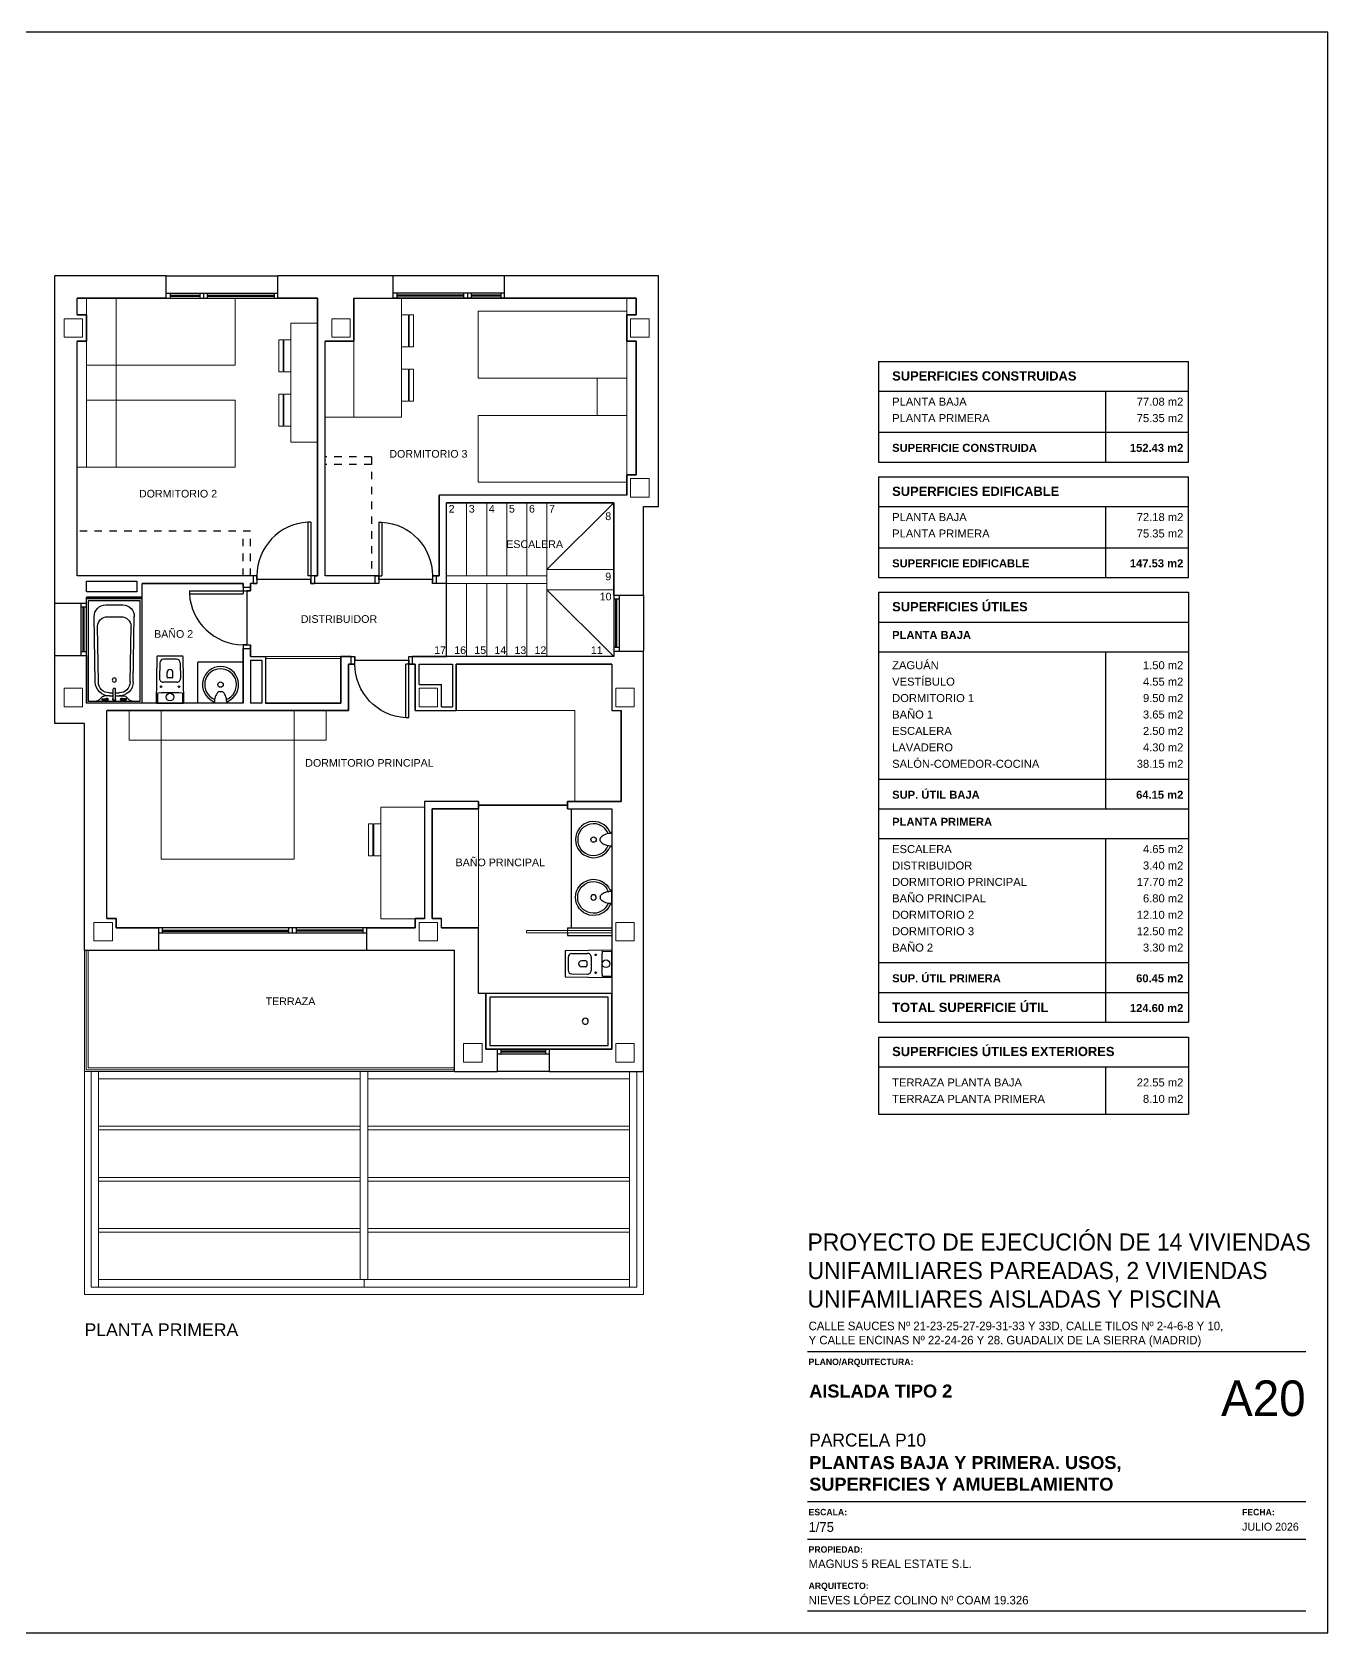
# Model space of a CAD drawing. Header units: millimetres. Extents: x 441156 to 441653, y 4514887 to 4515266.
# Drawn here: x 441376.58 to 441394.01, y 4514887.45 to 4514908.98 of the extents above; entities that cross this region are included whole.
import ezdxf
from ezdxf.enums import TextEntityAlignment as Align

# ---------------------------------------------------------------- set-up
doc = ezdxf.new("R2010")
doc.units = ezdxf.units.MM
doc.linetypes.add('CONTINUA', pattern=[0])
doc.linetypes.add('RAYITAS', pattern=[0.375, 0.25, -0.125])
doc.layers.add('01_cartela', color=6, linetype='Continuous', plot=False)
doc.layers.add('01_superficies', color=30, linetype='Continuous', plot=False)
for name, color, linetype, lineweight in [('01_muebles_B', 254, 'Continuous', 5), ('01_pilares baja', 5, 'Continuous', 20), ('01_varios', 4, 'Continuous', 0)]:
    doc.layers.add(name, color=color, linetype=linetype, lineweight=lineweight)
for name, color, linetype in [('01_muros', 1, 'Continuous'), ('01_proyección', 4, 'RAYITAS'), ('01_puertas', 2, 'Continuous'), ('01_sanitarios', 250, 'Continuous'), ('01_tabiques', 3, 'Continuous'), ('01_texto cartela', 5, 'Continuous'), ('01_textos', 7, 'Continuous'), ('01_ventanas', 2, 'Continuous')]:
    doc.layers.add(name, color=color, linetype=linetype)
doc.styles.add('Century Gothic', font='', dxfattribs={"height": 2})
doc.styles.add('Century Gothic_3', font='', dxfattribs={"height": 4.5})
doc.styles.add('Century Gothic_5', font='', dxfattribs={"height": 2.5})
doc.styles.add('Century Gothic_6', font='', dxfattribs={"height": 11})
doc.styles.add('Estilo1', font='swissel.ttf')
doc.styles.add('NIEVES2', font='sanss___.ttf')
doc.styles.add('NIEVES3', font='swisseb.ttf')
doc.styles.get('Century Gothic').set_extended_font_data('Century Gothic')
doc.styles.get('Century Gothic_3').set_extended_font_data('Century Gothic')
doc.styles.get('Century Gothic_5').set_extended_font_data('Century Gothic')
doc.styles.get('Century Gothic_6').set_extended_font_data('Century Gothic')

# ---------------------------------------------------------------- blocks, each defined once
blk = doc.blocks.new('P725-10')
for p, q in [((-0.05, 0.824), (-0.091, 0.824)), ((-0.091, 0.824), (-0.091, 0.1)), ((-0.05, 0.824), (-0.05, 0)), ((-0.775, 0.1), (-0.825, 0.1)), ((-0.825, 0), (-0.775, 0)), ((-0.775, 0.1), (-0.775, 0)), ((0, 0.1), (-0.091, 0.1)), ((-0.05, 0), (0, 0))]:
    blk.add_line(p, q)
blk.add_arc((-0.05, 0.1), 0.725, 93.2758, 180)
blk = doc.blocks.new('duravit inodoro cisterna')
at = {"layer": '01_sanitarios', "linetype": 'Continuous'}
for p, q in [((-0.136, 0.541), (-0.14, 0.331)), ((0.086, 0.59), (-0.086, 0.59)), ((0.136, 0.541), (0.14, 0.331)), ((0.09, 0.28), (-0.09, 0.28)), ((-0.04, 0.35), (-0.04, 0.41)), ((0.03, 0.34), (-0.03, 0.34)), ((0.04, 0.35), (0.04, 0.41)), ((-0.166, 0.127), (-0.168, 0)), ((0.166, 0.127), (0.168, 0))]:
    blk.add_line(p, q, dxfattribs=at)
at = {"layer": '01_sanitarios', "linetype": 'Continuous', "flags": 128}
blk.add_lwpolyline([(0.181, 0, 0.414214), (0.185, 0.004), (0.185, 0.005), (0.175, 0.626, 0.436396), (0.171, 0.63), (-0.171, 0.63, 0.436396), (-0.175, 0.626), (-0.185, 0.005), (-0.185, 0.004, 0.414214), (-0.181, 0)], format="xyb", close=True, dxfattribs=at)
at = {"layer": '01_sanitarios', "linetype": 'Continuous'}
for centre, radius in [((-0.12, 0.22), 0.01), ((0.12, 0.22), 0.01), ((0, 0.08), 0.051)]:
    blk.add_circle(centre, radius, dxfattribs=at)
for centre, radius, start, end in [((-0.086, 0.54), 0.05, 90, 179.076), ((0, 0.41), 0.04, 0, 180), ((0.086, 0.54), 0.05, 0.924, 90), ((-0.09, 0.33), 0.05, 179.076, 270), ((-0.03, 0.35), 0.01, 180, 270), ((0.03, 0.35), 0.01, 270, 0), ((0.09, 0.33), 0.05, 270, 0.924), ((-0.159, 0.127), 0.007, 93.0641, 179.076), ((0, -2.844), 2.982, 86.9359, 93.0641), ((0.159, 0.127), 0.007, 0.924, 86.9359)]:
    blk.add_arc(centre, radius, start, end, dxfattribs=at)
blk = doc.blocks.new('lav-encimera 2')
at = {"layer": '01_sanitarios'}
for p, q in [((-0.174, -0.017), (-0.174, 0.017)), ((-0.003, 0.107), (-0.019, 0.107)), ((0, 0.104), (0, -0.104)), ((-0.003, -0.107), (-0.019, -0.107))]:
    blk.add_line(p, q, dxfattribs=at)
blk.add_circle((-0.275, 0), 0.04, dxfattribs=at)
for centre, radius, start, end in [((-0.275, 0), 0.27, 24.8749, 335.1251), ((-0.275, 0), 0.237, 22.0656, 338.0564), ((-0.122, 0), 0.0553, 135.6956, 162.5904), ((-0.047, -0.072), 0.159, 106.8165, 135.6956), ((-0.003, -0.217), 0.311, 89.383, 106.8165), ((-0.018, 0.121), 0.0142, 210.5291, 266.214), ((-0.003, 0.104), 0.003, 360, 83.3159), ((-0.122, 0), 0.0553, 197.9532, 224.3044), ((-0.047, 0.073), 0.159, 224.3044, 253.1835), ((-0.003, 0.218), 0.311, 253.1835, 270.617), ((-0.018, -0.121), 0.0142, 93.786, 149.4709), ((-0.003, -0.104), 0.003, 276.6841, 360)]:
    blk.add_arc(centre, radius, start, end, dxfattribs=at)
blk = doc.blocks.new('Bañera-Rectangular con grifo-3D - 1700 x 800 x 498mm-789295-PRIMERA SUPERFICIES Y MOBILIARIO')
at = {"layer": '01_sanitarios', "linetype": 'CONTINUA'}
for p, q in [((-0.475, -0.84), (-0.475, -0.09)), ((0.925, -0.84), (0.925, -0.09))]:
    blk.add_line(p, q, dxfattribs=at)
at = {"layer": '01_sanitarios'}
for p, q in [((0.925, -0.09), (-0.475, -0.09)), ((-0.449, -0.814), (-0.449, -0.116)), ((-0.449, -0.116), (0.899, -0.116)), ((0.643, -0.209), (-0.237, -0.195)), ((0.899, -0.116), (0.899, -0.814)), ((-0.395, -0.35), (-0.395, -0.58)), ((-0.235, -0.375), (-0.235, -0.555)), ((0.642, -0.251), (-0.109, -0.239)), ((0.788, -0.399), (0.788, -0.452)), ((0.83, -0.399), (0.83, -0.334)), ((0.83, -0.399), (0.83, -0.452)), ((0.845, -0.298), (0.884, -0.259)), ((0.867, -0.299), (0.867, -0.365)), ((0.867, -0.299), (0.882, -0.299)), ((0.882, -0.299), (0.882, -0.365)), ((0.875, -0.452), (0.737, -0.452)), ((0.737, -0.478), (0.875, -0.478)), ((0.788, -0.478), (0.788, -0.531)), ((0.83, -0.478), (0.83, -0.531)), ((0.83, -0.531), (0.83, -0.596)), ((0.845, -0.632), (0.884, -0.671)), ((0.867, -0.631), (0.867, -0.565)), ((0.882, -0.631), (0.867, -0.631)), ((0.882, -0.565), (0.882, -0.631)), ((0.925, -0.84), (-0.475, -0.84)), ((0.899, -0.814), (-0.449, -0.814)), ((0.643, -0.721), (-0.237, -0.735)), ((0.642, -0.679), (-0.109, -0.691))]:
    blk.add_line(p, q, dxfattribs=at)
blk.add_circle((0.615, -0.465), 0.0275, dxfattribs=at)
for centre, radius, start, end in [((-0.241, -0.349), 0.154, 88.3237, 180.683), ((0.64, -0.399), 0.19, 0, 89.0868), ((-0.103, -0.371), 0.132, 92.9253, 181.402), ((0.64, -0.399), 0.148, 360, 89.1455), ((0.88, -0.334), 0.05, 135, 180), ((0.875, -0.365), 0.017, 116.179, 63.821), ((0.875, -0.365), 0.0075, 180, 0), ((0.849, -0.223), 0.05, 315.0032, 0), ((-0.241, -0.581), 0.154, 179.317, 271.6763), ((-0.103, -0.559), 0.132, 178.598, 267.0747), ((0.64, -0.531), 0.148, 270.921, 0), ((0.64, -0.531), 0.19, 270.9751, 0), ((0.88, -0.596), 0.05, 180, 224.8463), ((0.875, -0.565), 0.017, 296.179, 243.821), ((0.875, -0.465), 0.019, 223.1736, 136.8264), ((0.875, -0.565), 0.0075, 0, 180), ((0.875, -0.465), 0.013, 270, 90), ((0.849, -0.707), 0.05, 0, 45.0092)]:
    blk.add_arc(centre, radius, start, end, dxfattribs=at)
blk.add_ellipse((0.737, -0.465), major_axis=(0, 0.013), ratio=0.955769, start_param=0, end_param=3.141593, dxfattribs=at)

msp = doc.modelspace()

# ---------------------------------------------------------------- linework, layer by layer
at = {"layer": '01_cartela', "color": 1}
msp.add_lwpolyline([(441363.372, 4514908.981), (441363.372, 4514887.446), (441394.01, 4514887.446), (441394.01, 4514908.981)], close=True, dxfattribs=at)
at = {"layer": '01_muebles_B', "linetype": 'CONTINUA'}
for p, q in [((441377.708, 4514905.4, 0), (441377.708, 4514904.5, 0)), ((441381.546, 4514903.8, 0), (441381.546, 4514905.4, 0)), ((441384.578, 4514905.4, 0), (441384.578, 4514902.75)), ((441380.058, 4514903.465, 0), (441380.058, 4514905.065, 0)), ((441380.418, 4514905.065, 0), (441380.058, 4514905.065, 0)), ((441377.708, 4514904.03, 0), (441377.708, 4514903.13, 0)), ((441380.518, 4514903.8, 0), (441381.546, 4514903.8, 0)), ((441380.418, 4514903.465, 0), (441380.058, 4514903.465, 0)), ((441377.308, 4514903.13, 0), (441377.183, 4514903.13)), ((441380.103, 4514899.455, 0), (441378.313, 4514899.455, 0))]:
    msp.add_line(p, q, dxfattribs=at)
at = {"layer": '01_muebles_B', "linetype": 'CONTINUA', "elevation": 0}
for points in [[(441377.308, 4514904.5), (441379.308, 4514904.5), (441379.308, 4514905.4), (441377.308, 4514905.4)], [(441384.578, 4514904.325), (441382.578, 4514904.325), (441382.578, 4514905.225), (441384.578, 4514905.225)], [(441381.64, 4514905.177), (441381.64, 4514904.745), (441381.546, 4514904.745), (441381.546, 4514905.177)], [(441381.709, 4514905.177), (441381.709, 4514904.745), (441381.651, 4514904.745), (441381.651, 4514905.177)], [(441379.895, 4514904.842), (441379.895, 4514904.41), (441379.953, 4514904.41), (441379.953, 4514904.842)], [(441379.964, 4514904.842), (441379.964, 4514904.41), (441380.058, 4514904.41), (441380.058, 4514904.842)], [(441377.309, 4514904.03), (441377.309, 4514904.5), (441377.708, 4514904.5), (441377.708, 4514904.03)], [(441381.64, 4514904.445), (441381.64, 4514904.014), (441381.546, 4514904.014), (441381.546, 4514904.445)], [(441381.709, 4514904.445), (441381.709, 4514904.014), (441381.651, 4514904.014), (441381.651, 4514904.445)], [(441384.179, 4514903.825), (441384.179, 4514904.325), (441384.578, 4514904.325), (441384.578, 4514903.825)], [(441377.308, 4514903.13), (441379.308, 4514903.13), (441379.308, 4514904.03), (441377.308, 4514904.03)], [(441379.895, 4514904.11), (441379.895, 4514903.679), (441379.953, 4514903.679), (441379.953, 4514904.11)], [(441379.964, 4514904.11), (441379.964, 4514903.679), (441380.058, 4514903.679), (441380.058, 4514904.11)], [(441384.578, 4514902.925), (441382.578, 4514902.925), (441382.578, 4514903.825), (441384.578, 4514903.825)], [(441378.313, 4514899.854), (441377.883, 4514899.854), (441377.883, 4514899.455), (441378.313, 4514899.455)], [(441378.313, 4514897.855), (441378.313, 4514899.855), (441380.103, 4514899.855), (441380.103, 4514897.855)], [(441380.103, 4514899.854), (441380.534, 4514899.854), (441380.534, 4514899.455), (441380.103, 4514899.455)], [(441381.268, 4514897.054), (441381.858, 4514897.054), (441381.858, 4514898.554), (441381.268, 4514898.554)], [(441381.105, 4514898.332), (441381.105, 4514897.9), (441381.163, 4514897.9), (441381.163, 4514898.332)], [(441381.174, 4514898.332), (441381.174, 4514897.9), (441381.268, 4514897.9), (441381.268, 4514898.332)]]:
    msp.add_lwpolyline(points, close=True, dxfattribs=at)
msp.add_lwpolyline([(441380.908, 4514903.8), (441380.908, 4514904.825)], dxfattribs=at)
at = {"layer": '01_muros'}
for p, q in [((441376.883, 4514901.295), (441376.883, 4514905.7)), ((441378.383, 4514905.7, 0), (441376.883, 4514905.7, 0)), ((441378.383, 4514905.4, 0), (441378.383, 4514905.7, 0)), ((441379.883, 4514905.4, 0), (441379.883, 4514905.7, 0)), ((441381.433, 4514905.7, 0), (441379.883, 4514905.7, 0)), ((441381.433, 4514905.4, 0), (441381.433, 4514905.7, 0)), ((441385.003, 4514905.7, 0), (441382.933, 4514905.7, 0)), ((441382.933, 4514905.4, 0), (441382.933, 4514905.7, 0)), ((441385.003, 4514902.6), (441385.003, 4514905.7)), ((441384.803, 4514901.405), (441384.803, 4514902.6)), ((441384.803, 4514902.6, 0), (441385.003, 4514902.6, 0)), ((441384.403, 4514901.405), (441384.803, 4514901.405)), ((441377.308, 4514901.295, 0), (441376.883, 4514901.295)), ((441376.883, 4514899.68), (441376.883, 4514900.595)), ((441376.883, 4514900.595), (441377.308, 4514900.595)), ((441384.403, 4514900.655), (441384.803, 4514900.655)), ((441384.803, 4514895), (441384.803, 4514900.655)), ((441377.283, 4514899.68), (441376.883, 4514899.68)), ((441377.283, 4514896.63), (441377.283, 4514899.68)), ((441378.278, 4514896.93), (441378.278, 4514896.63)), ((441381.078, 4514896.93, 0), (441381.078, 4514896.63, 0)), ((441377.283, 4514896.63), (441378.278, 4514896.63)), ((441381.078, 4514896.63), (441382.258, 4514896.63)), ((441382.258, 4514895), (441382.258, 4514896.63)), ((441382.833, 4514895.3, 0), (441382.833, 4514895, 0)), ((441383.533, 4514895.3, 0), (441383.533, 4514895, 0)), ((441382.258, 4514895), (441382.833, 4514895)), ((441383.533, 4514895), (441384.803, 4514895, 0))]:
    msp.add_line(p, q, dxfattribs=at)
at = {"layer": '01_pilares baja'}
for points in [[(441377.258, 4514904.875), (441377.008, 4514904.875), (441377.008, 4514905.125), (441377.258, 4514905.125), (441377.258, 4514904.875)], [(441380.858, 4514904.875), (441380.608, 4514904.875), (441380.608, 4514905.125), (441380.858, 4514905.125), (441380.858, 4514904.875)], [(441384.628, 4514905.125), (441384.878, 4514905.125), (441384.878, 4514904.875), (441384.628, 4514904.875), (441384.628, 4514905.125)], [(441384.628, 4514902.975), (441384.878, 4514902.975), (441384.878, 4514902.725), (441384.628, 4514902.725), (441384.628, 4514902.975)], [(441377.258, 4514899.905), (441377.008, 4514899.905), (441377.008, 4514900.155), (441377.258, 4514900.155), (441377.258, 4514899.905)], [(441382.033, 4514899.905), (441381.783, 4514899.905), (441381.783, 4514900.155), (441382.033, 4514900.155), (441382.033, 4514899.905)], [(441384.428, 4514899.905), (441384.678, 4514899.905), (441384.678, 4514900.155), (441384.428, 4514900.155), (441384.428, 4514899.905)], [(441377.658, 4514896.755), (441377.408, 4514896.755), (441377.408, 4514897.005), (441377.658, 4514897.005), (441377.658, 4514896.755)], [(441382.033, 4514896.755), (441381.783, 4514896.755), (441381.783, 4514897.005), (441382.033, 4514897.005), (441382.033, 4514896.755)], [(441384.428, 4514896.755), (441384.678, 4514896.755), (441384.678, 4514897.005), (441384.428, 4514897.005), (441384.428, 4514896.755)], [(441382.383, 4514895.125), (441382.633, 4514895.125), (441382.633, 4514895.375), (441382.383, 4514895.375), (441382.383, 4514895.125)], [(441384.428, 4514895.125), (441384.678, 4514895.125), (441384.678, 4514895.375), (441384.428, 4514895.375), (441384.428, 4514895.125)]]:
    msp.add_lwpolyline(points, close=True, dxfattribs=at)
at = {"layer": '01_proyección', "color": 120, "ltscale": 0.25}
for p, q in [((441381.143, 4514903.265, 0), (441380.518, 4514903.265, 0)), ((441381.143, 4514903.165, 0), (441380.518, 4514903.165, 0)), ((441381.143, 4514903.265, 0), (441381.143, 4514901.665, 0)), ((441379.518, 4514902.265), (441377.183, 4514902.265)), ((441379.418, 4514901.665, 0), (441379.418, 4514902.265, 0)), ((441379.518, 4514901.665, 0), (441379.518, 4514902.265, 0))]:
    msp.add_line(p, q, dxfattribs=at)
at = {"layer": '01_sanitarios', "linetype": 'CONTINUA'}
for p, q in [((441378.058, 4514901.355), (441378.058, 4514901.38, 0)), ((441379.418, 4514900.505), (441378.808, 4514900.505, 0)), ((441378.808, 4514899.955, 0), (441378.808, 4514900.505, 0)), ((441383.828, 4514898.53, 0), (441383.828, 4514896.93, 0))]:
    msp.add_line(p, q, dxfattribs=at)
for points in [[(441384.378, 4514896.05), (441382.683, 4514896.05), (441382.683, 4514895.3), (441384.378, 4514895.3)], [(441384.328, 4514896), (441382.733, 4514896), (441382.733, 4514895.35), (441384.328, 4514895.35)]]:
    msp.add_lwpolyline(points, close=True, dxfattribs=at)
for start, end in [(0.0137, 180.0137), (180.0137, 0.0137)]:
    msp.add_arc((441384.019, 4514895.675), 0.04, start, end, dxfattribs=at)
at = {"layer": '01_superficies', "linetype": 'CONTINUA'}
for points in [[(441377.183, 4514905.4), (441380.418, 4514905.4), (441380.418, 4514901.665), (441380.327, 4514901.665), (441380.327, 4514901.615), (441379.602, 4514901.615), (441379.602, 4514901.665), (441377.183, 4514901.665), (441377.183, 4514904.825), (441377.308, 4514904.825), (441377.308, 4514905.175), (441377.183, 4514905.175), (441377.183, 4514905.4)], [(441382.153, 4514902.65), (441384.403, 4514902.65), (441384.403, 4514900.58), (441382.153, 4514900.58)], [(441379.602, 4514901.615), (441379.602, 4514901.565), (441379.535, 4514901.565), (441379.518, 4514901.565), (441379.518, 4514901.465), (441379.468, 4514901.465), (441379.468, 4514900.74), (441379.518, 4514900.74), (441379.518, 4514900.58), (441379.718, 4514900.58), (441379.718, 4514899.955), (441380.733, 4514899.955), (441380.733, 4514900.58), (441380.92, 4514900.58), (441380.92, 4514900.53), (441381.645, 4514900.53), (441381.645, 4514900.58), (441382.153, 4514900.58), (441382.153, 4514901.565), (441381.965, 4514901.565), (441381.965, 4514901.615), (441381.24, 4514901.615), (441381.24, 4514901.565), (441380.327, 4514901.565), (441380.327, 4514901.615), (441379.602, 4514901.615)]]:
    msp.add_lwpolyline(points, close=True, dxfattribs=at)
at = {"layer": '01_superficies', "linetype": 'CONTINUA', "elevation": 0}
for points in [[(441380.908, 4514905.4), (441384.703, 4514905.4), (441384.703, 4514905.175), (441384.578, 4514905.175), (441384.578, 4514904.825), (441384.703, 4514904.825), (441384.703, 4514903.025), (441384.578, 4514903.025), (441384.578, 4514902.75), (441382.053, 4514902.75), (441382.053, 4514901.665), (441381.965, 4514901.665), (441381.965, 4514901.615), (441381.24, 4514901.615), (441381.24, 4514901.665), (441380.518, 4514901.665), (441380.518, 4514904.825), (441380.908, 4514904.825)], [(441378.058, 4514901.565), (441379.418, 4514901.565), (441379.418, 4514901.515), (441379.418, 4514901.465), (441379.468, 4514901.465), (441379.468, 4514900.74), (441379.418, 4514900.74), (441379.418, 4514899.955), (441377.308, 4514899.955), (441377.308, 4514901.38), (441378.058, 4514901.38)], [(441377.583, 4514899.855), (441380.833, 4514899.855), (441380.833, 4514900.48), (441380.92, 4514900.48), (441380.92, 4514900.53), (441381.645, 4514900.53), (441381.645, 4514900.48), (441381.733, 4514900.48), (441381.733, 4514899.855), (441382.283, 4514899.855), (441382.283, 4514900.48), (441384.378, 4514900.48), (441384.378, 4514899.855), (441384.503, 4514899.855), (441384.503, 4514898.63), (441383.778, 4514898.63), (441383.778, 4514898.58), (441382.583, 4514898.58), (441382.583, 4514898.63), (441381.858, 4514898.63), (441381.858, 4514897.055), (441381.733, 4514897.055), (441381.733, 4514896.93), (441377.708, 4514896.93), (441377.708, 4514897.055), (441377.583, 4514897.055)], [(441382.583, 4514898.58), (441383.778, 4514898.58), (441383.778, 4514898.53), (441384.378, 4514898.53), (441384.378, 4514895.3), (441382.683, 4514895.3), (441382.683, 4514896.05), (441382.583, 4514896.05), (441382.583, 4514896.93), (441382.083, 4514896.93), (441382.083, 4514897.055), (441381.958, 4514897.055), (441381.958, 4514898.53), (441382.583, 4514898.53)]]:
    msp.add_lwpolyline(points, close=True, dxfattribs=at)
at = {"layer": '01_tabiques'}
for p, q in [((441378.383, 4514905.4, 0), (441377.183, 4514905.4, 0)), ((441377.183, 4514905.175), (441377.183, 4514905.4)), ((441380.418, 4514905.4, 0), (441379.883, 4514905.4, 0)), ((441380.418, 4514901.665), (441380.418, 4514905.4)), ((441380.908, 4514905.4, 0), (441381.433, 4514905.4, 0)), ((441384.703, 4514905.4, 0), (441382.933, 4514905.4, 0)), ((441384.703, 4514905.175), (441384.703, 4514905.4)), ((441377.183, 4514901.665), (441377.183, 4514904.825)), ((441380.518, 4514901.665), (441380.518, 4514904.825)), ((441384.703, 4514903.025), (441384.703, 4514904.825)), ((441384.578, 4514902.75), (441382.053, 4514902.75)), ((441382.053, 4514901.665), (441382.053, 4514902.75)), ((441384.403, 4514902.65), (441382.153, 4514902.65)), ((441382.153, 4514901.565), (441382.153, 4514902.65)), ((441384.403, 4514901.405), (441384.403, 4514902.65)), ((441379.552, 4514901.665), (441377.183, 4514901.665)), ((441379.418, 4514901.565), (441378.058, 4514901.565, 0)), ((441378.058, 4514901.38, 0), (441378.058, 4514901.565, 0)), ((441379.418, 4514901.515), (441379.418, 4514901.565)), ((441379.552, 4514901.565), (441379.518, 4514901.565)), ((441379.518, 4514901.515), (441379.518, 4514901.565)), ((441379.552, 4514901.665), (441379.552, 4514901.565)), ((441380.377, 4514901.665), (441380.377, 4514901.565)), ((441380.377, 4514901.665), (441380.418, 4514901.665)), ((441381.19, 4514901.565), (441380.377, 4514901.565)), ((441381.19, 4514901.665), (441380.518, 4514901.665)), ((441381.19, 4514901.665), (441381.19, 4514901.565)), ((441382.053, 4514901.665), (441382.015, 4514901.665)), ((441382.015, 4514901.665), (441382.053, 4514901.665)), ((441382.015, 4514901.665), (441382.015, 4514901.565)), ((441382.153, 4514901.565), (441382.015, 4514901.565)), ((441378.058, 4514901.38, 0), (441377.308, 4514901.38, 0)), ((441377.308, 4514901.295), (441377.308, 4514901.38, 0)), ((441379.418, 4514901.515), (441379.518, 4514901.515)), ((441377.308, 4514900.595), (441377.308, 4514899.955)), ((441379.418, 4514899.955), (441379.418, 4514900.69)), ((441379.418, 4514900.69), (441379.518, 4514900.69)), ((441379.518, 4514900.58), (441379.518, 4514900.69)), ((441379.518, 4514900.58), (441379.718, 4514900.58)), ((441379.518, 4514900.53), (441379.518, 4514899.955)), ((441379.518, 4514900.53), (441379.518, 4514899.955)), ((441379.518, 4514900.53), (441379.668, 4514900.53)), ((441379.668, 4514900.53), (441379.668, 4514899.955)), ((441379.718, 4514900.58), (441379.718, 4514899.955)), ((441380.87, 4514900.58), (441380.733, 4514900.58)), ((441380.733, 4514900.58, 0), (441380.733, 4514899.955, 0)), ((441380.87, 4514900.48), (441380.833, 4514900.48)), ((441380.833, 4514900.48, 0), (441380.833, 4514899.855, 0)), ((441380.87, 4514900.48), (441380.87, 4514900.58)), ((441384.403, 4514900.58), (441381.695, 4514900.58)), ((441381.695, 4514900.48), (441381.695, 4514900.58)), ((441381.733, 4514900.48), (441381.695, 4514900.48)), ((441381.733, 4514900.48), (441381.695, 4514900.48)), ((441381.733, 4514899.855), (441381.733, 4514900.48)), ((441381.783, 4514900.205), (441381.783, 4514900.48)), ((441381.783, 4514900.48), (441382.233, 4514900.48)), ((441382.233, 4514900.48), (441382.233, 4514899.905)), ((441384.378, 4514900.48), (441382.283, 4514900.48)), ((441382.283, 4514900.48), (441382.283, 4514899.855)), ((441384.403, 4514900.655), (441384.403, 4514900.58)), ((441381.783, 4514900.205), (441382.083, 4514900.205)), ((441382.083, 4514899.905), (441382.083, 4514900.205)), ((441379.418, 4514899.955, 0), (441377.308, 4514899.955, 0)), ((441377.583, 4514897.055), (441377.583, 4514899.855)), ((441380.833, 4514899.855, 0), (441377.583, 4514899.855, 0)), ((441379.668, 4514899.955), (441379.518, 4514899.955)), ((441380.733, 4514899.955), (441379.718, 4514899.955)), ((441381.733, 4514899.855), (441382.283, 4514899.855)), ((441382.083, 4514899.905), (441382.233, 4514899.905)), ((441384.378, 4514899.855, 0), (441384.503, 4514899.855, 0)), ((441384.503, 4514898.63), (441384.503, 4514899.855)), ((441381.858, 4514898.63), (441381.858, 4514897.054)), ((441382.583, 4514898.63, 0), (441381.858, 4514898.63)), ((441382.583, 4514898.63, 0), (441382.583, 4514898.53, 0)), ((441383.778, 4514898.63, 0), (441384.503, 4514898.63, 0)), ((441383.778, 4514898.53, 0), (441383.778, 4514898.63, 0)), ((441381.958, 4514898.53), (441381.958, 4514897.055)), ((441382.583, 4514898.53, 0), (441381.958, 4514898.53, 0)), ((441382.583, 4514898.53, 0), (441381.958, 4514898.53, 0)), ((441383.778, 4514898.53, 0), (441384.378, 4514898.53, 0)), ((441384.378, 4514898.53, 0), (441384.378, 4514896.93, 0)), ((441381.858, 4514897.055), (441381.733, 4514897.055)), ((441381.733, 4514896.93, 0), (441381.733, 4514897.055, 0)), ((441381.958, 4514897.055), (441382.083, 4514897.055)), ((441382.083, 4514896.93, 0), (441382.083, 4514897.055, 0)), ((441377.708, 4514896.93), (441378.278, 4514896.93, 0)), ((441381.078, 4514896.93, 0), (441381.733, 4514896.93, 0)), ((441382.083, 4514896.93, 0), (441382.583, 4514896.93, 0)), ((441382.583, 4514896.05, 0), (441382.583, 4514896.93, 0)), ((441383.778, 4514896.93, 0), (441384.378, 4514896.93)), ((441383.778, 4514896.93, 0), (441383.778, 4514896.894, 0)), ((441383.778, 4514896.866, 0), (441383.778, 4514896.83, 0)), ((441383.778, 4514896.83, 0), (441384.378, 4514896.83)), ((441384.378, 4514896.83, 0), (441384.378, 4514895.3, 0)), ((441382.683, 4514895.3), (441382.833, 4514895.3)), ((441383.533, 4514895.3), (441384.378, 4514895.3))]:
    msp.add_line(p, q, dxfattribs=at)
for points in [[(441380.908, 4514905.4), (441380.908, 4514904.825)], [(441377.183, 4514905.175), (441377.308, 4514905.175), (441377.308, 4514904.825)], [(441384.578, 4514905.175), (441384.703, 4514905.175)], [(441384.703, 4514904.825), (441384.578, 4514904.825), (441384.578, 4514905.175)], [(441377.308, 4514904.825), (441377.183, 4514904.825)], [(441380.908, 4514904.825), (441380.518, 4514904.825)], [(441384.578, 4514903.025), (441384.703, 4514903.025)], [(441384.578, 4514902.75), (441384.578, 4514903.025)], [(441384.378, 4514900.48), (441384.378, 4514899.855)], [(441377.583, 4514897.055), (441377.708, 4514897.055), (441377.708, 4514896.93)], [(441382.683, 4514895.3), (441382.683, 4514896.05), (441382.583, 4514896.05)]]:
    msp.add_lwpolyline(points, dxfattribs=at)
msp.add_lwpolyline([(441377.988, 4514901.45), (441377.308, 4514901.45), (441377.308, 4514901.595), (441377.988, 4514901.595)], close=True, dxfattribs=at)
at = {"layer": '01_texto cartela'}
for p, q in [((441387.962, 4514904.549), (441392.133, 4514904.549)), ((441387.962, 4514904.549), (441387.962, 4514903.197)), ((441392.133, 4514903.197), (441392.133, 4514904.549)), ((441387.962, 4514904.149), (441392.133, 4514904.149)), ((441391.019, 4514904.149), (441391.019, 4514903.197)), ((441387.962, 4514903.597), (441392.133, 4514903.597)), ((441387.962, 4514903.197), (441392.133, 4514903.197)), ((441387.962, 4514902.997), (441392.133, 4514902.997)), ((441387.962, 4514902.997), (441387.962, 4514901.645)), ((441392.133, 4514901.645), (441392.133, 4514902.997)), ((441387.962, 4514902.597), (441392.133, 4514902.597)), ((441391.019, 4514902.597), (441391.019, 4514901.645)), ((441387.962, 4514902.044), (441392.133, 4514902.044)), ((441387.962, 4514901.645), (441392.133, 4514901.645)), ((441387.962, 4514901.445), (441392.133, 4514901.445)), ((441387.962, 4514901.445), (441387.962, 4514895.661)), ((441392.133, 4514901.445), (441392.133, 4514895.661)), ((441387.962, 4514901.045), (441392.133, 4514901.045)), ((441387.962, 4514900.645), (441392.133, 4514900.645)), ((441391.019, 4514900.645), (441391.019, 4514898.531)), ((441387.962, 4514898.931), (441392.133, 4514898.931)), ((441387.962, 4514898.531), (441392.133, 4514898.531)), ((441387.962, 4514898.131), (441392.133, 4514898.131)), ((441391.019, 4514898.131), (441391.019, 4514895.661)), ((441392.133, 4514896.462), (441387.962, 4514896.462)), ((441387.962, 4514896.062), (441392.133, 4514896.062)), ((441387.962, 4514895.661), (441392.133, 4514895.661)), ((441387.962, 4514895.461), (441387.962, 4514894.424)), ((441387.962, 4514895.461), (441392.133, 4514895.461)), ((441392.133, 4514895.461), (441392.133, 4514894.424)), ((441387.962, 4514895.062), (441392.133, 4514895.062)), ((441391.019, 4514895.062), (441391.019, 4514894.424)), ((441387.962, 4514894.424), (441392.133, 4514894.424)), ((441387.009, 4514891.234), (441393.71, 4514891.234)), ((441387.009, 4514889.213), (441393.71, 4514889.213)), ((441387.009, 4514888.71), (441393.71, 4514888.71)), ((441387.009, 4514887.746), (441393.71, 4514887.746))]:
    msp.add_line(p, q, dxfattribs=at)
at = {"layer": '01_varios', "linetype": 'CONTINUA'}
for p, q in [((441382.423, 4514901.665), (441382.423, 4514902.65)), ((441382.693, 4514901.665), (441382.693, 4514902.65)), ((441382.963, 4514901.665), (441382.963, 4514902.65)), ((441383.233, 4514901.665), (441383.233, 4514902.65)), ((441383.503, 4514901.75), (441383.503, 4514902.65)), ((441383.503, 4514901.75), (441384.403, 4514902.65)), ((441382.153, 4514901.665), (441383.503, 4514901.665)), ((441382.153, 4514901.565), (441382.153, 4514900.58)), ((441382.153, 4514901.565), (441383.503, 4514901.565)), ((441382.423, 4514901.565), (441382.423, 4514900.58)), ((441382.693, 4514901.565), (441382.693, 4514900.58)), ((441382.963, 4514901.565), (441382.963, 4514900.58)), ((441383.233, 4514901.565), (441383.233, 4514900.58)), ((441383.503, 4514901.75), (441384.403, 4514901.75)), ((441383.503, 4514901.48), (441383.503, 4514901.75)), ((441383.503, 4514901.48), (441384.403, 4514901.48)), ((441383.503, 4514901.48), (441383.503, 4514900.58)), ((441383.503, 4514901.48), (441384.403, 4514900.58)), ((441380.733, 4514900.58, 0), (441379.718, 4514900.58)), ((441380.733, 4514900.555, 0), (441379.718, 4514900.555)), ((441383.878, 4514899.855), (441382.283, 4514899.855)), ((441383.878, 4514898.63), (441383.878, 4514899.855)), ((441382.583, 4514896.93, 0), (441382.583, 4514898.53, 0)), ((441383.778, 4514896.894, 0), (441383.778, 4514896.866, 0)), ((441377.283, 4514895), (441377.283, 4514896.63)), ((441377.303, 4514896.63), (441377.303, 4514895.02)), ((441377.333, 4514896.63), (441377.333, 4514895.05)), ((441377.283, 4514895), (441382.258, 4514895)), ((441377.283, 4514895), (441377.283, 4514892)), ((441377.303, 4514895.02), (441382.258, 4514895.02)), ((441377.333, 4514895.05), (441382.258, 4514895.05)), ((441377.373, 4514895), (441377.373, 4514892.1)), ((441377.473, 4514892.1), (441377.473, 4514895)), ((441377.473, 4514894.9, 0), (441380.993, 4514894.9, 0)), ((441380.993, 4514892.2, 0), (441380.993, 4514895, 0)), ((441381.093, 4514892.2, 0), (441381.093, 4514895, 0)), ((441381.093, 4514894.9, 0), (441384.613, 4514894.9, 0)), ((441384.613, 4514892.1, 0), (441384.613, 4514895, 0)), ((441384.713, 4514895, 0), (441384.713, 4514892.1, 0)), ((441384.803, 4514895, 0), (441384.803, 4514892, 0)), ((441380.993, 4514894.262, 0), (441377.473, 4514894.262, 0)), ((441384.613, 4514894.262, 0), (441381.093, 4514894.262, 0)), ((441380.993, 4514894.212, 0), (441377.473, 4514894.212, 0)), ((441384.613, 4514894.212, 0), (441381.093, 4514894.212, 0)), ((441380.993, 4514893.575, 0), (441377.473, 4514893.575, 0)), ((441380.993, 4514893.525, 0), (441377.473, 4514893.525, 0)), ((441384.613, 4514893.575, 0), (441381.093, 4514893.575, 0)), ((441384.613, 4514893.525, 0), (441381.093, 4514893.525, 0)), ((441380.993, 4514892.887, 0), (441377.473, 4514892.887, 0)), ((441380.993, 4514892.837, 0), (441377.473, 4514892.837, 0)), ((441384.613, 4514892.887, 0), (441381.093, 4514892.887, 0)), ((441384.613, 4514892.837, 0), (441381.093, 4514892.837, 0)), ((441377.373, 4514892.1, 0), (441384.713, 4514892.1, 0)), ((441377.473, 4514892.2, 0), (441384.613, 4514892.2, 0)), ((441381.043, 4514892.1, 0), (441381.043, 4514892.2, 0)), ((441381.043, 4514892.1, 0), (441381.043, 4514892.2, 0)), ((441377.283, 4514892, 0), (441384.803, 4514892, 0))]:
    msp.add_line(p, q, dxfattribs=at)
at = {"layer": '01_varios', "linetype": 'CONTINUA', "elevation": 0}
msp.add_lwpolyline([(441383.228, 4514896.894), (441384.378, 4514896.894), (441384.378, 4514896.866), (441383.228, 4514896.866)], close=True, dxfattribs=at)
at = {"layer": '01_ventanas', "color": 2, "linetype": 'CONTINUA'}
for p, q in [((441378.383, 4514905.7, 0), (441379.883, 4514905.7, 0)), ((441382.933, 4514905.7, 0), (441381.433, 4514905.7, 0)), ((441378.383, 4514905.47, 0), (441379.883, 4514905.47, 0)), ((441378.433, 4514905.47, 0), (441378.433, 4514905.4, 0)), ((441378.433, 4514905.442, 0), (441378.833, 4514905.442, 0)), ((441378.833, 4514905.47, 0), (441378.833, 4514905.4, 0)), ((441378.883, 4514905.47, 0), (441378.883, 4514905.4, 0)), ((441378.933, 4514905.47, 0), (441378.933, 4514905.4, 0)), ((441378.933, 4514905.442, 0), (441379.833, 4514905.442, 0)), ((441379.833, 4514905.47, 0), (441379.833, 4514905.4, 0)), ((441382.933, 4514905.47, 0), (441381.433, 4514905.47, 0)), ((441381.483, 4514905.47, 0), (441381.483, 4514905.4, 0)), ((441382.383, 4514905.442, 0), (441381.483, 4514905.442, 0)), ((441382.383, 4514905.47, 0), (441382.383, 4514905.4, 0)), ((441382.433, 4514905.47, 0), (441382.433, 4514905.4, 0)), ((441382.483, 4514905.47, 0), (441382.483, 4514905.4, 0)), ((441382.883, 4514905.442, 0), (441382.483, 4514905.442, 0)), ((441382.883, 4514905.47, 0), (441382.883, 4514905.4, 0)), ((441378.383, 4514905.4, 0), (441379.883, 4514905.4, 0)), ((441378.433, 4514905.428, 0), (441378.833, 4514905.428, 0)), ((441378.933, 4514905.428, 0), (441379.833, 4514905.428, 0)), ((441382.933, 4514905.4, 0), (441381.433, 4514905.4, 0)), ((441382.383, 4514905.428, 0), (441381.483, 4514905.428, 0)), ((441382.883, 4514905.428, 0), (441382.483, 4514905.428, 0)), ((441384.403, 4514901.405), (441384.403, 4514900.655)), ((441384.403, 4514901.355), (441384.473, 4514901.355)), ((441384.431, 4514900.705), (441384.431, 4514901.355)), ((441384.445, 4514900.705), (441384.445, 4514901.355)), ((441384.473, 4514901.405), (441384.473, 4514900.655)), ((441384.803, 4514901.405), (441384.803, 4514900.655)), ((441376.883, 4514900.595), (441376.883, 4514901.295)), ((441377.238, 4514900.595), (441377.238, 4514901.295)), ((441377.308, 4514901.245), (441377.238, 4514901.245)), ((441377.266, 4514900.645), (441377.266, 4514901.245)), ((441377.28, 4514900.645), (441377.28, 4514901.245)), ((441377.308, 4514900.595), (441377.308, 4514901.295)), ((441384.403, 4514900.705), (441384.473, 4514900.705)), ((441377.308, 4514900.645), (441377.238, 4514900.645)), ((441381.078, 4514896.93, 0), (441378.278, 4514896.93)), ((441381.078, 4514896.86, 0), (441378.278, 4514896.86)), ((441378.328, 4514896.93), (441378.328, 4514896.86)), ((441378.328, 4514896.902, 0), (441380.028, 4514896.902, 0)), ((441378.328, 4514896.888, 0), (441380.028, 4514896.888, 0)), ((441380.028, 4514896.93, 0), (441380.028, 4514896.86, 0)), ((441380.078, 4514896.93, 0), (441380.078, 4514896.86, 0)), ((441380.128, 4514896.93, 0), (441380.128, 4514896.86, 0)), ((441381.028, 4514896.902, 0), (441380.128, 4514896.902, 0)), ((441381.028, 4514896.888, 0), (441380.128, 4514896.888, 0)), ((441381.028, 4514896.93, 0), (441381.028, 4514896.86, 0)), ((441378.278, 4514896.63), (441381.078, 4514896.63, 0)), ((441383.533, 4514895.3, 0), (441382.833, 4514895.3, 0)), ((441383.533, 4514895.23, 0), (441382.833, 4514895.23, 0)), ((441382.883, 4514895.3, 0), (441382.883, 4514895.23, 0)), ((441383.483, 4514895.272, 0), (441382.883, 4514895.272, 0)), ((441383.483, 4514895.258, 0), (441382.883, 4514895.258, 0)), ((441383.483, 4514895.3, 0), (441383.483, 4514895.23, 0)), ((441383.533, 4514895, 0), (441382.833, 4514895, 0))]:
    msp.add_line(p, q, dxfattribs=at)

# ---------------------------------------------------------------- block references
at = {"layer": '01_puertas', "color": 2, "linetype": 'CONTINUA'}
msp.add_blockref('P725-10', (441380.377, 4514901.565), dxfattribs=at)
at = {"layer": '01_puertas', "color": 2, "linetype": 'CONTINUA', "xscale": -1}
msp.add_blockref('P725-10', (441381.19, 4514901.565), dxfattribs=at)
at = {"layer": '01_puertas', "color": 2, "linetype": 'CONTINUA', "rotation": 89.99999999999999}
msp.add_blockref('P725-10', (441379.518, 4514901.515), dxfattribs=at)
at = {"layer": '01_puertas', "color": 2, "linetype": 'CONTINUA', "xscale": -1, "rotation": 180}
msp.add_blockref('P725-10', (441381.695, 4514900.58), dxfattribs=at)
at = {"layer": '01_sanitarios', "linetype": 'CONTINUA', "xscale": -1, "rotation": 90.00000000048672}
msp.add_blockref('Bañera-Rectangular con grifo-3D - 1700 x 800 x 498mm-789295-PRIMERA SUPERFICIES Y MOBILIARIO', (441377.218, 4514900.88), dxfattribs=at)
at = {"layer": '01_sanitarios', "linetype": 'CONTINUA'}
msp.add_blockref('duravit inodoro cisterna', (441378.433, 4514899.955, 0), dxfattribs=at)
at = {"layer": '01_sanitarios', "linetype": 'CONTINUA', "yscale": 0.9000000000000002, "zscale": 0.9000000000000002}
for p, xscale, rotation in [((441379.113, 4514899.955, 0), 0.9000000000000002, 270), ((441384.378, 4514897.341, 0), -0.9000000000000002, 180)]:
    msp.add_blockref('lav-encimera 2', p, dxfattribs=dict(at, xscale=xscale, rotation=rotation))
at = {"layer": '01_sanitarios', "linetype": 'CONTINUA', "xscale": 0.9000000000000002, "yscale": 0.9000000000000002, "zscale": 0.9000000000000002}
msp.add_blockref('lav-encimera 2', (441384.378, 4514898.118, 0), dxfattribs=at)
at = {"layer": '01_sanitarios', "linetype": 'CONTINUA', "rotation": 90.00000000000001}
msp.add_blockref('duravit inodoro cisterna', (441384.378, 4514896.448, 0), dxfattribs=at)

# ---------------------------------------------------------------- texts
at = {"layer": '01_texto cartela', "color": 4}
for s, height, style, p in [('SUPERFICIES CONSTRUIDAS', 0.12431, 'NIEVES3', (441388.147, 4514904.293)), ('PLANTA BAJA', 0.10764, 'Estilo1', (441388.147, 4514903.955)), ('PLANTA PRIMERA', 0.10764, 'Estilo1', (441388.147, 4514903.734)), ('SUPERFICIE CONSTRUIDA', 0.10764, 'NIEVES3', (441388.147, 4514903.334)), ('SUPERFICIES EDIFICABLE', 0.12431, 'NIEVES3', (441388.147, 4514902.741)), ('PLANTA BAJA', 0.10764, 'Estilo1', (441388.147, 4514902.403)), ('PLANTA PRIMERA', 0.10764, 'Estilo1', (441388.147, 4514902.182)), ('SUPERFICIE EDIFICABLE', 0.10764, 'NIEVES3', (441388.147, 4514901.781)), ('SUPERFICIES ÚTILES', 0.12431, 'NIEVES3', (441388.147, 4514901.189)), ('PLANTA BAJA', 0.10764, 'NIEVES3', (441388.147, 4514900.817)), ('ZAGUÁN', 0.1076, 'Estilo1', (441388.147, 4514900.41)), ('VESTÍBULO', 0.1076, 'Estilo1', (441388.147, 4514900.189)), ('DORMITORIO 1', 0.10764, 'Estilo1', (441388.147, 4514899.968)), ('BAÑO 1', 0.1076, 'Estilo1', (441388.147, 4514899.747)), ('ESCALERA', 0.1076, 'Estilo1', (441388.147, 4514899.526)), ('LAVADERO', 0.1076, 'Estilo1', (441388.147, 4514899.305)), ('SALÓN-COMEDOR-COCINA', 0.10764, 'Estilo1', (441388.147, 4514899.084)), ('SUP. ÚTIL BAJA', 0.10764, 'NIEVES3', (441388.147, 4514898.668)), ('PLANTA PRIMERA', 0.10764, 'NIEVES3', (441388.147, 4514898.304)), ('ESCALERA', 0.1076, 'Estilo1', (441388.147, 4514897.937)), ('DISTRIBUIDOR', 0.10764, 'Estilo1', (441388.147, 4514897.716)), ('DORMITORIO PRINCIPAL', 0.10764, 'Estilo1', (441388.147, 4514897.495)), ('BAÑO PRINCIPAL', 0.10764, 'Estilo1', (441388.147, 4514897.274)), ('DORMITORIO 2', 0.10764, 'Estilo1', (441388.147, 4514897.053)), ('DORMITORIO 3', 0.10764, 'Estilo1', (441388.147, 4514896.832)), ('BAÑO 2', 0.1076, 'Estilo1', (441388.147, 4514896.612)), ('SUP. ÚTIL PRIMERA', 0.10764, 'NIEVES3', (441388.147, 4514896.199)), ('TOTAL SUPERFICIE ÚTIL', 0.12431, 'NIEVES3', (441388.147, 4514895.799)), ('SUPERFICIES ÚTILES EXTERIORES', 0.12431, 'NIEVES3', (441388.147, 4514895.206)), ('TERRAZA PLANTA BAJA ', 0.10764, 'Estilo1', (441388.147, 4514894.798)), ('TERRAZA PLANTA PRIMERA ', 0.10764, 'Estilo1', (441388.147, 4514894.577))]:
    msp.add_text(s, height=height, dxfattribs=dict(at, style=style)).set_placement(p)
for s, style, p in [('77.08 m2', 'Estilo1', (441392.064, 4514903.955)), ('75.35 m2', 'Estilo1', (441392.064, 4514903.734)), ('152.43 m2', 'NIEVES3', (441392.064, 4514903.334)), ('72.18 m2', 'Estilo1', (441392.064, 4514902.403)), ('75.35 m2', 'Estilo1', (441392.064, 4514902.182)), ('147.53 m2', 'NIEVES3', (441392.064, 4514901.781)), ('1.50 m2', 'Estilo1', (441392.064, 4514900.41)), ('4.55 m2', 'Estilo1', (441392.064, 4514900.189)), ('9.50 m2', 'Estilo1', (441392.064, 4514899.968)), ('3.65 m2', 'Estilo1', (441392.064, 4514899.747)), ('2.50 m2', 'Estilo1', (441392.064, 4514899.526)), ('4.30 m2', 'Estilo1', (441392.064, 4514899.305)), ('38.15 m2', 'Estilo1', (441392.064, 4514899.084)), ('64.15 m2', 'NIEVES3', (441392.064, 4514898.668)), ('4.65 m2', 'Estilo1', (441392.064, 4514897.937)), ('3.40 m2', 'Estilo1', (441392.064, 4514897.716)), ('17.70 m2', 'Estilo1', (441392.064, 4514897.495)), ('6.80 m2', 'Estilo1', (441392.064, 4514897.274)), ('12.10 m2', 'Estilo1', (441392.064, 4514897.053)), ('12.50 m2', 'Estilo1', (441392.064, 4514896.832)), ('3.30 m2', 'Estilo1', (441392.064, 4514896.612)), ('60.45 m2', 'NIEVES3', (441392.064, 4514896.199)), ('124.60 m2', 'NIEVES3', (441392.064, 4514895.799)), ('22.55 m2', 'Estilo1', (441392.064, 4514894.798)), ('8.10 m2', 'Estilo1', (441392.064, 4514894.577))]:
    msp.add_text(s, height=0.1076, dxfattribs=dict(at, style=style)).set_placement(p, align=Align.RIGHT)
at = {"layer": '01_texto cartela'}
for s, insert, char_height, width, attachment_point, style in [('\\PPROYECTO DE EJECUCIÓN DE 14 VIVIENDAS UNIFAMILIARES PAREADAS, 2 VIVIENDAS UNIFAMILIARES AISLADAS Y PISCINA', (441387.009, 4514893.204), 0.23, 6.82217, 1, 'Century Gothic_3'), ('CALLE SAUCES Nº 21-23-25-27-29-31-33 Y 33D, CALLE TILOS Nº 2-4-6-8 Y 10, \\PY CALLE ENCINAS Nº 22-24-26 Y 28. GUADALIX DE LA SIERRA (MADRID)', (441387.023, 4514891.634), 0.11455, 9.24681, 1, 'Century Gothic'), ('{\\fCentury Gothic|b1|i0|c0|p34;PLANO/ARQUITECTURA: }', (441387.023, 4514891.137), 0.08701, 2.11715, 1, 'Century Gothic'), ('\\pt2.3273;\\PPARCELA P10', (441387.032, 4514889.952), 0.17455, 7.00908, 7, 'Century Gothic_5'), ('\\pt2.3273;PLANTAS BAJA Y PRIMERA. USOS, \\PSUPERFICIES Y AMUEBLAMIENTO', (441387.032, 4514889.358), 0.17455, 7.00908, 7, 'NIEVES3'), ('{\\fCentury Gothic|b1|i0|c0|p34;ESCALA: }', (441387.023, 4514889.116), 0.08701, 2.11715, 1, 'Century Gothic'), ('{\\fCentury Gothic|b1|i0|c0|p34;FECHA: }', (441392.854, 4514889.116), 0.08701, 2.11715, 1, 'Century Gothic'), ('1/75', (441387.023, 4514888.937), 0.1309, 2.11715, 1, 'Century Gothic'), ('JULIO 2026', (441392.854, 4514888.929), 0.1069, 3.50438, 1, 'Century Gothic'), ('{\\fCentury Gothic|b1|i0|c0|p34;PROPIEDAD:}', (441387.023, 4514888.613), 0.08701, 0.83709, 1, 'Century Gothic'), ('MAGNUS 5 REAL ESTATE S.L.', (441387.023, 4514888.434), 0.11455, 4.88231, 1, 'Century Gothic'), ('{\\fCentury Gothic|b1|i0|c0|p34;ARQUITECTO:}', (441387.023, 4514888.124), 0.08701, 0.83709, 1, 'Century Gothic'), ('NIEVES LÓPEZ COLINO Nº COAM 19.326', (441387.023, 4514887.945), 0.11455, 3.65153, 1, 'Century Gothic')]:
    msp.add_mtext(s, dxfattribs=dict(at, insert=insert, char_height=char_height, width=width, attachment_point=attachment_point, style=style))
at = {"layer": '01_texto cartela', "color": 1}
for s, insert, char_height, width, attachment_point, style in [('\\pt2.3273;AISLADA TIPO 2 ', (441387.032, 4514890.611), 0.17455, 7.00908, 7, 'NIEVES3'), ('A20', (441393.71, 4514890.843), 0.4786, 1.04985, 3, 'Century Gothic_6')]:
    msp.add_mtext(s, dxfattribs=dict(at, insert=insert, char_height=char_height, width=width, attachment_point=attachment_point, style=style))
at = {"layer": '01_textos', "style": 'NIEVES2'}
for s, height, p in [('DORMITORIO 3', 0.10256, (441381.909, 4514903.256, 0)), ('DORMITORIO 2', 0.10256, (441378.541, 4514902.72, 0)), ('2', 0.103, (441382.222, 4514902.517)), ('3', 0.103, (441382.492, 4514902.517)), ('4', 0.103, (441382.762, 4514902.517)), ('5', 0.103, (441383.032, 4514902.517)), ('6', 0.103, (441383.302, 4514902.517)), ('7', 0.103, (441383.572, 4514902.517)), ('8', 0.103, (441384.328, 4514902.416)), ('ESCALERA ', 0.1026, (441383.358, 4514902.041, 0)), ('9', 0.103, (441384.328, 4514901.606)), ('10', 0.1026, (441384.293, 4514901.336)), ('DISTRIBUIDOR', 0.10256, (441380.706, 4514901.034, 0)), ('BAÑO 2', 0.1026, (441378.482, 4514900.833, 0)), ('17', 0.1026, (441382.066, 4514900.615)), ('16', 0.1026, (441382.336, 4514900.615)), ('15', 0.1026, (441382.606, 4514900.615)), ('14', 0.1026, (441382.876, 4514900.615)), ('13', 0.1026, (441383.146, 4514900.615)), ('12', 0.1026, (441383.416, 4514900.615)), ('11', 0.1026, (441384.174, 4514900.615)), ('DORMITORIO PRINCIPAL', 0.10256, (441381.116, 4514899.099, 0)), ('BAÑO PRINCIPAL', 0.10256, (441382.876, 4514897.76, 0)), ('TERRAZA', 0.1026, (441380.054, 4514895.892, 0))]:
    msp.add_text(s, height=height, dxfattribs=at).set_placement(p, align=Align.CENTER)
at = {"layer": '01_textos', "color": 5, "style": 'Estilo1'}
msp.add_text('PLANTA PRIMERA', height=0.16973, dxfattribs=at).set_placement((441377.283, 4514891.441, 0))

doc.saveas('drawing.dxf')
